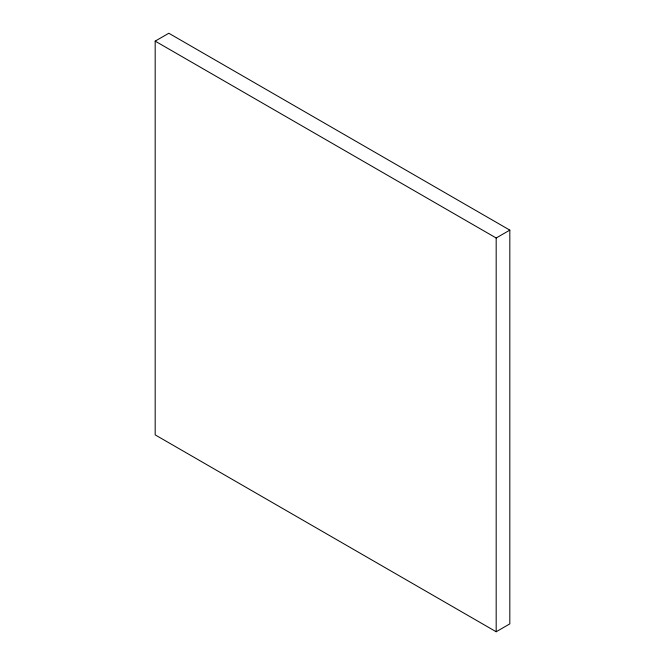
<?xml version="1.0" encoding="UTF-8"?>
<svg xmlns="http://www.w3.org/2000/svg" width="665" height="665" viewBox="0 0 665 665"><rect width="100%" height="100%" fill="white"/><g stroke="black" fill="none" stroke-linecap="round" stroke-linejoin="round"><path stroke-width="1" d="M155.178 41.122L168.819 33.25L509.822 230.123L509.822 623.878L496.181 631.75L155.178 434.877L155.178 41.122L496.181 237.995L509.822 230.123M496.181 237.995L496.181 631.75"/></g></svg>
